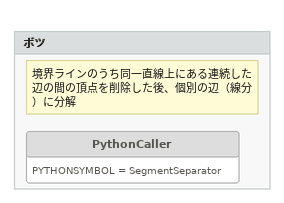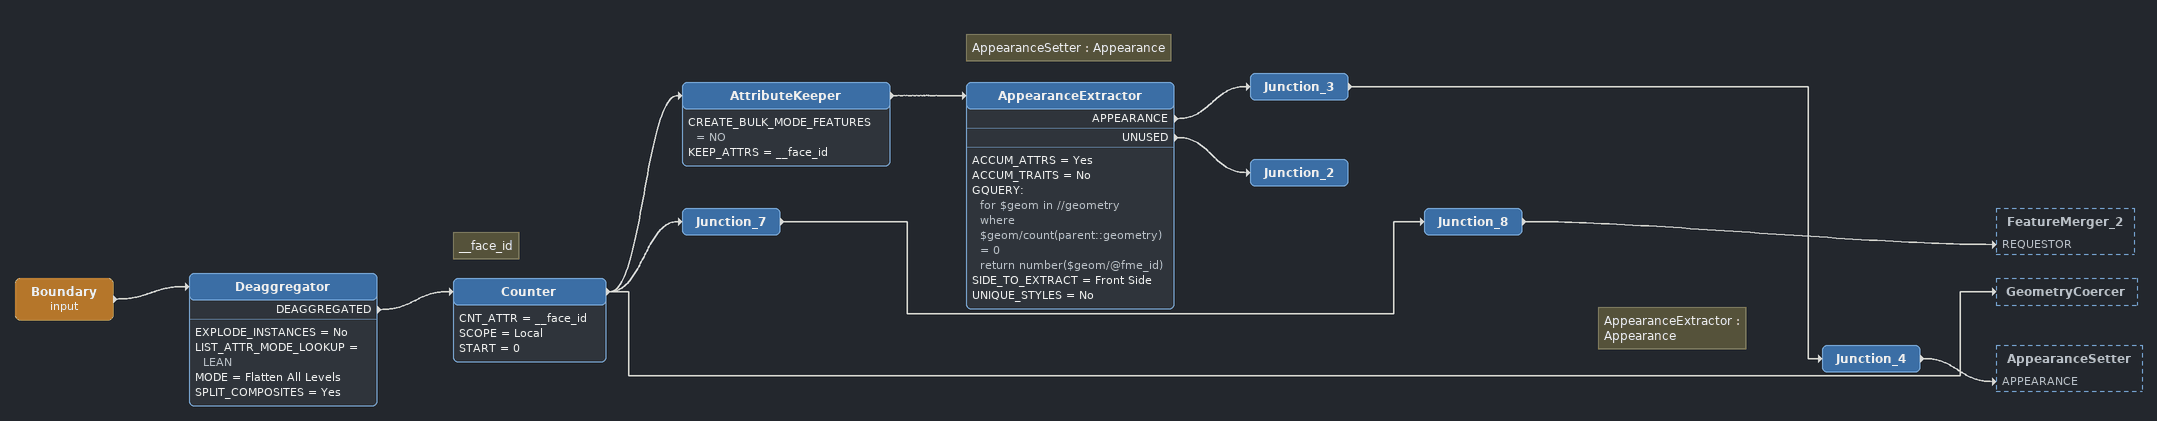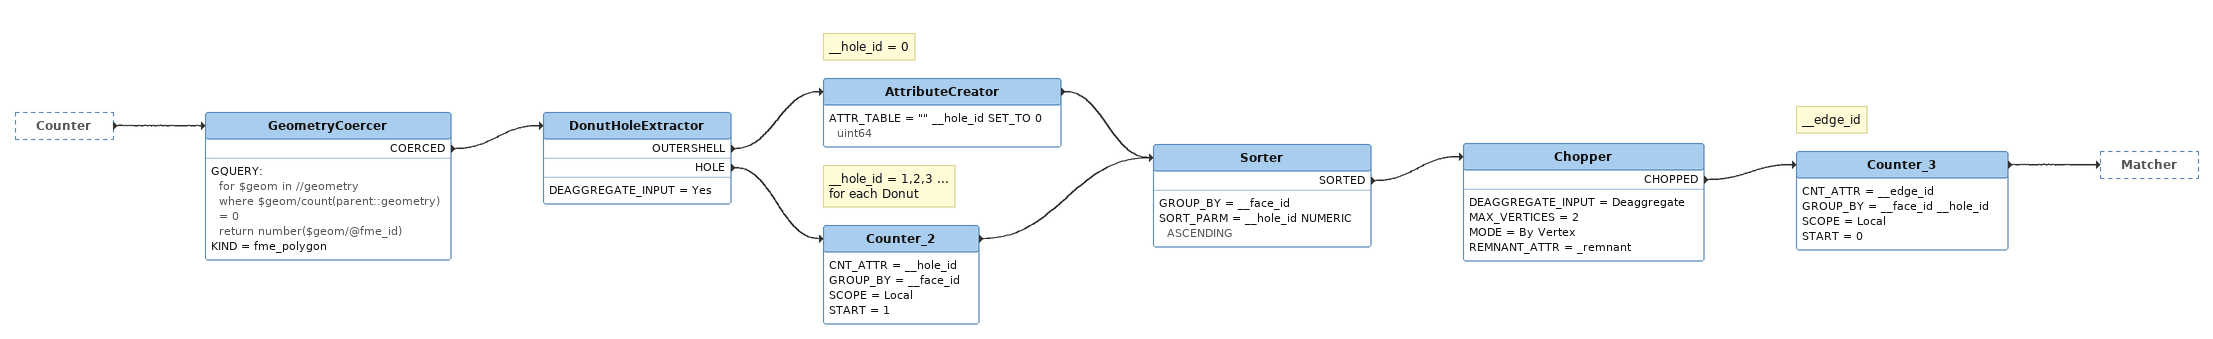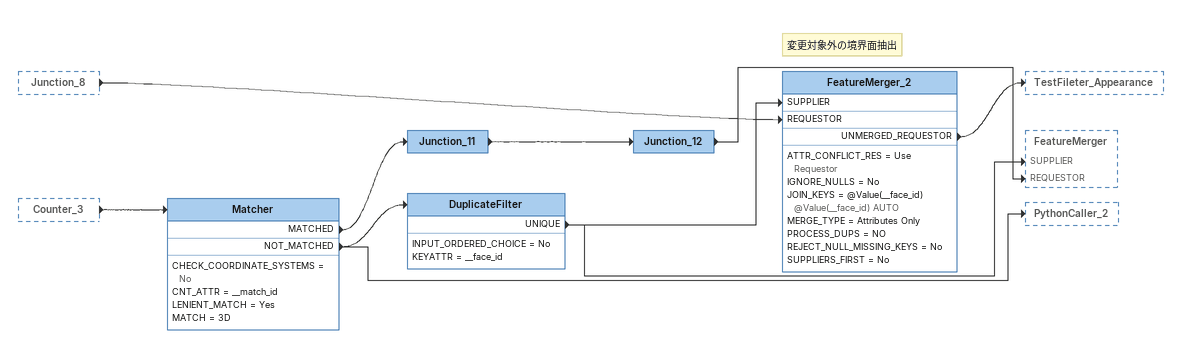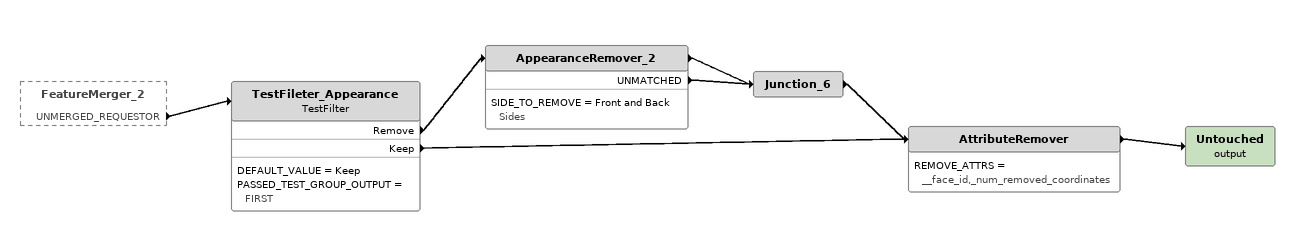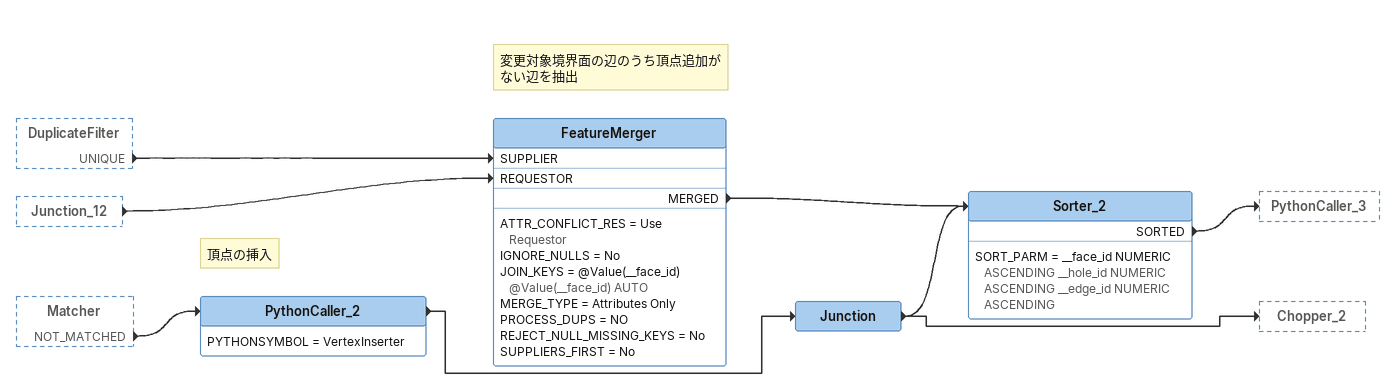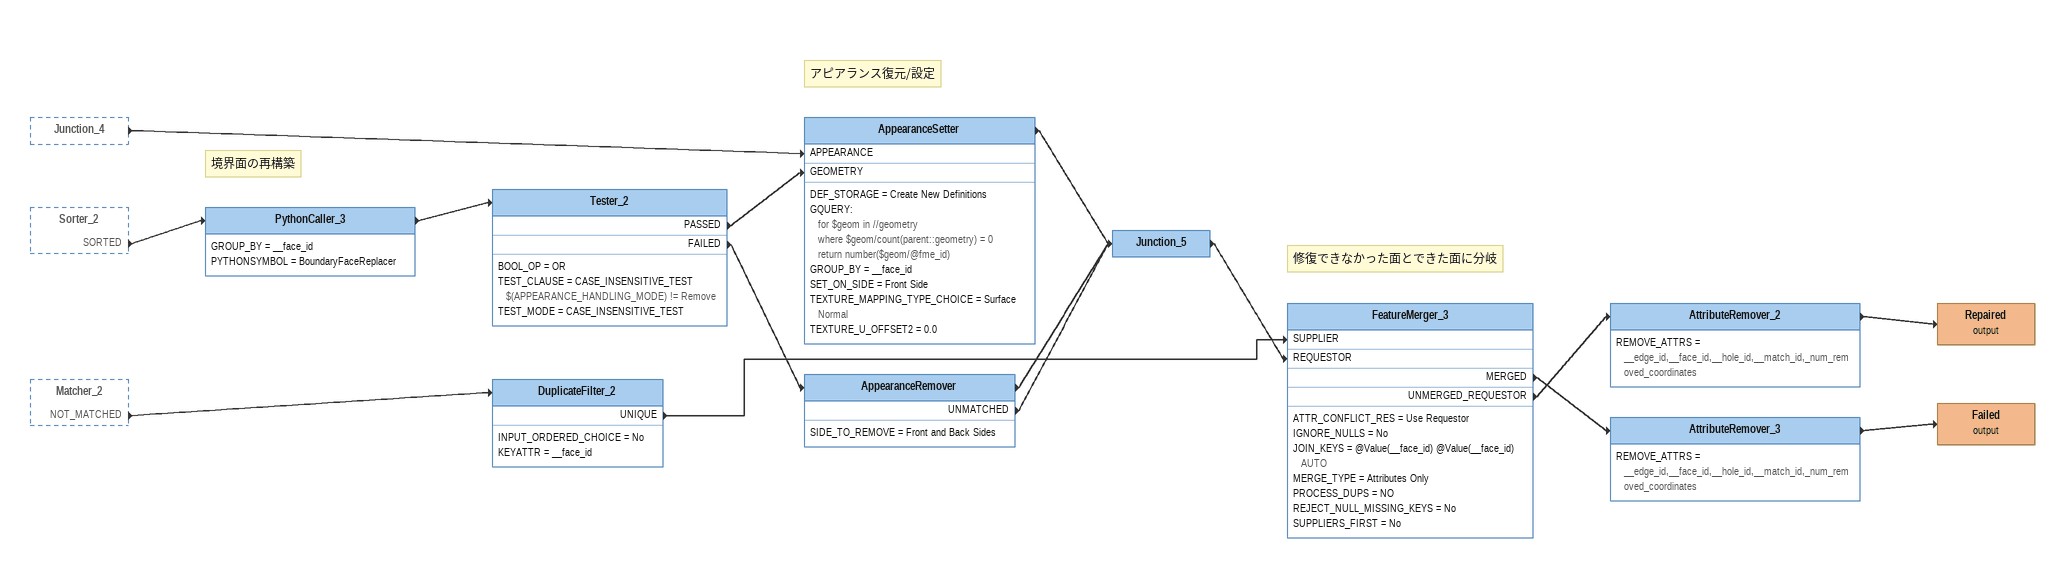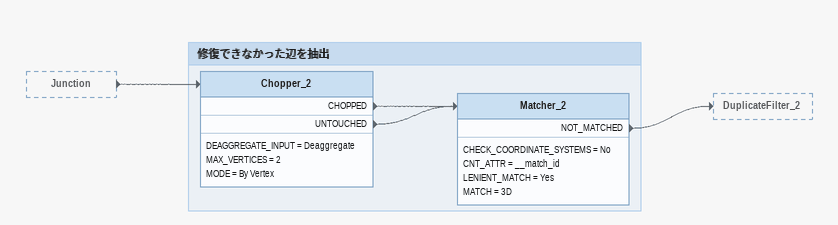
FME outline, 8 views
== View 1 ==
Bookmark: ボツ
Note: 境界ラインのうち同一直線上にある連続した辺の間の頂点を削除した後、個別の辺（線分）に分解
PythonCaller [off]
    PYTHONSYMBOL = SegmentSeparator

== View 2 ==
Boundary (input)
    -> Deaggregator
Deaggregator
    EXPLODE_INSTANCES = No
    LIST_ATTR_MODE_LOOKUP = LEAN
    MODE = Flatten All Levels
    SPLIT_COMPOSITES = Yes
    DEAGGREGATED -> Counter
Note: __face_id
Counter
    CNT_ATTR = __face_id
    SCOPE = Local
    START = 0
    -> Junction_7
    -> GeometryCoercer
    -> AttributeKeeper
AttributeKeeper
    CREATE_BULK_MODE_FEATURES = NO
    KEEP_ATTRS = __face_id
    -> AppearanceExtractor
AppearanceExtractor
    ACCUM_ATTRS = Yes
    ACCUM_TRAITS = No
    GQUERY:
      for $geom in //geometry
      where $geom/count(parent::geometry) = 0
      return number($geom/@fme_id)
    SIDE_TO_EXTRACT = Front Side
    UNIQUE_STYLES = No
    APPEARANCE -> Junction_3
    UNUSED -> Junction_2
Note: AppearanceSetter : Appearance
Junction_3
    -> Junction_4
Note: AppearanceExtractor : Appearance
Junction_4
    -> AppearanceSetter [APPEARANCE]
Junction_2
Junction_7
    -> Junction_8
Junction_8
    -> FeatureMerger_2 [REQUESTOR]

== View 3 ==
Counter [outside]
    -> GeometryCoercer
GeometryCoercer
    GQUERY:
      for $geom in //geometry
      where $geom/count(parent::geometry) = 0
      return number($geom/@fme_id)
    KIND = fme_polygon
    COERCED -> DonutHoleExtractor
DonutHoleExtractor
    DEAGGREGATE_INPUT = Yes
    OUTERSHELL -> AttributeCreator
    HOLE -> Counter_2
Note: __hole_id = 0
AttributeCreator
    ATTR_TABLE = "" __hole_id SET_TO 0 uint64
    -> Sorter
Note: __hole_id = 1,2,3 ... / for each Donut
Counter_2
    CNT_ATTR = __hole_id
    GROUP_BY = __face_id
    SCOPE = Local
    START = 1
    -> Sorter
Sorter
    GROUP_BY = __face_id
    SORT_PARM = __hole_id NUMERIC ASCENDING
    SORTED -> Chopper
Chopper
    DEAGGREGATE_INPUT = Deaggregate
    MAX_VERTICES = 2
    MODE = By Vertex
    REMNANT_ATTR = _remnant
    CHOPPED -> Counter_3
Note: __edge_id
Counter_3
    CNT_ATTR = __edge_id
    GROUP_BY = __face_id __hole_id
    SCOPE = Local
    START = 0
    -> Matcher

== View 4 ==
Junction_8 [outside]
    -> FeatureMerger_2 [REQUESTOR]
Counter_3 [outside]
    -> Matcher
Matcher
    CHECK_COORDINATE_SYSTEMS = No
    CNT_ATTR = __match_id
    LENIENT_MATCH = Yes
    MATCH = 3D
    MATCHED -> Junction_11
    NOT_MATCHED -> PythonCaller_2
    NOT_MATCHED -> DuplicateFilter
Junction_11
    -> Junction_12
Junction_12
    -> FeatureMerger [REQUESTOR]
DuplicateFilter
    INPUT_ORDERED_CHOICE = No
    KEYATTR = __face_id
    UNIQUE -> FeatureMerger_2 [SUPPLIER]
    UNIQUE -> FeatureMerger [SUPPLIER]
Note: 変更対象外の境界面抽出
FeatureMerger_2
    ATTR_CONFLICT_RES = Use Requestor
    IGNORE_NULLS = No
    JOIN_KEYS = @Value(__face_id) @Value(__face_id) AUTO
    MERGE_TYPE = Attributes Only
    PROCESS_DUPS = NO
    REJECT_NULL_MISSING_KEYS = No
    SUPPLIERS_FIRST = No
    UNMERGED_REQUESTOR -> TestFileter_Appearance

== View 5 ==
FeatureMerger_2 [outside]
    UNMERGED_REQUESTOR -> TestFileter_Appearance
TestFileter_Appearance: TestFilter
    DEFAULT_VALUE = Keep
    PASSED_TEST_GROUP_OUTPUT = FIRST
    Remove -> AppearanceRemover_2
    Keep -> AttributeRemover
AppearanceRemover_2
    SIDE_TO_REMOVE = Front and Back Sides
    -> Junction_6
    UNMATCHED -> Junction_6
Junction_6
    -> AttributeRemover
AttributeRemover
    REMOVE_ATTRS = __face_id,_num_removed_coordinates
    -> Untouched (output)
Untouched (output)

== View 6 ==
DuplicateFilter [outside]
    UNIQUE -> FeatureMerger [SUPPLIER]
Junction_12 [outside]
    -> FeatureMerger [REQUESTOR]
Matcher [outside]
    NOT_MATCHED -> PythonCaller_2
Note: 変更対象境界面の辺のうち頂点追加がない辺を抽出
FeatureMerger
    ATTR_CONFLICT_RES = Use Requestor
    IGNORE_NULLS = No
    JOIN_KEYS = @Value(__face_id) @Value(__face_id) AUTO
    MERGE_TYPE = Attributes Only
    PROCESS_DUPS = NO
    REJECT_NULL_MISSING_KEYS = No
    SUPPLIERS_FIRST = No
    MERGED -> Sorter_2
Note: 頂点の挿入
PythonCaller_2
    PYTHONSYMBOL = VertexInserter
    -> Junction
Junction
    -> Sorter_2
    -> Chopper_2
Sorter_2
    SORT_PARM = __face_id NUMERIC ASCENDING __hole_id NUMERIC ASCENDING __edge_id NUMERIC ASCENDING
    SORTED -> PythonCaller_3

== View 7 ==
Junction_4 [outside]
    -> AppearanceSetter [APPEARANCE]
Sorter_2 [outside]
    SORTED -> PythonCaller_3
Matcher_2 [outside]
    NOT_MATCHED -> DuplicateFilter_2
Note: 境界面の再構築
PythonCaller_3
    GROUP_BY = __face_id
    PYTHONSYMBOL = BoundaryFaceReplacer
    -> Tester_2
Tester_2
    BOOL_OP = OR
    TEST_CLAUSE = CASE_INSENSITIVE_TEST $(APPEARANCE_HANDLING_MODE) != Remove
    TEST_MODE = CASE_INSENSITIVE_TEST
    PASSED -> AppearanceSetter [GEOMETRY]
    FAILED -> AppearanceRemover
Note: アピアランス復元/設定
AppearanceSetter
    DEF_STORAGE = Create New Definitions
    GQUERY:
      for $geom in //geometry
      where $geom/count(parent::geometry) = 0
      return number($geom/@fme_id)
    GROUP_BY = __face_id
    SET_ON_SIDE = Front Side
    TEXTURE_MAPPING_TYPE_CHOICE = Surface Normal
    TEXTURE_U_OFFSET2 = 0.0
    -> Junction_5
AppearanceRemover
    SIDE_TO_REMOVE = Front and Back Sides
    -> Junction_5
    UNMATCHED -> Junction_5
Junction_5
    -> FeatureMerger_3 [REQUESTOR]
DuplicateFilter_2
    INPUT_ORDERED_CHOICE = No
    KEYATTR = __face_id
    UNIQUE -> FeatureMerger_3 [SUPPLIER]
Note: 修復できなかった面とできた面に分岐
FeatureMerger_3
    ATTR_CONFLICT_RES = Use Requestor
    IGNORE_NULLS = No
    JOIN_KEYS = @Value(__face_id) @Value(__face_id) AUTO
    MERGE_TYPE = Attributes Only
    PROCESS_DUPS = NO
    REJECT_NULL_MISSING_KEYS = No
    SUPPLIERS_FIRST = No
    MERGED -> AttributeRemover_3
    UNMERGED_REQUESTOR -> AttributeRemover_2
AttributeRemover_2
    REMOVE_ATTRS = __edge_id,__face_id,__hole_id,__match_id,_num_removed_coordinates
    -> Repaired (output)
Repaired (output)
AttributeRemover_3
    REMOVE_ATTRS = __edge_id,__face_id,__hole_id,__match_id,_num_removed_coordinates
    -> Failed (output)
Failed (output)

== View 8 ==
Junction [outside]
    -> Chopper_2

Bookmark: 修復できなかった辺を抽出
Chopper_2
    DEAGGREGATE_INPUT = Deaggregate
    MAX_VERTICES = 2
    MODE = By Vertex
    CHOPPED -> Matcher_2
    UNTOUCHED -> Matcher_2
Matcher_2
    CHECK_COORDINATE_SYSTEMS = No
    CNT_ATTR = __match_id
    LENIENT_MATCH = Yes
    MATCH = 3D
    NOT_MATCHED -> DuplicateFilter_2
